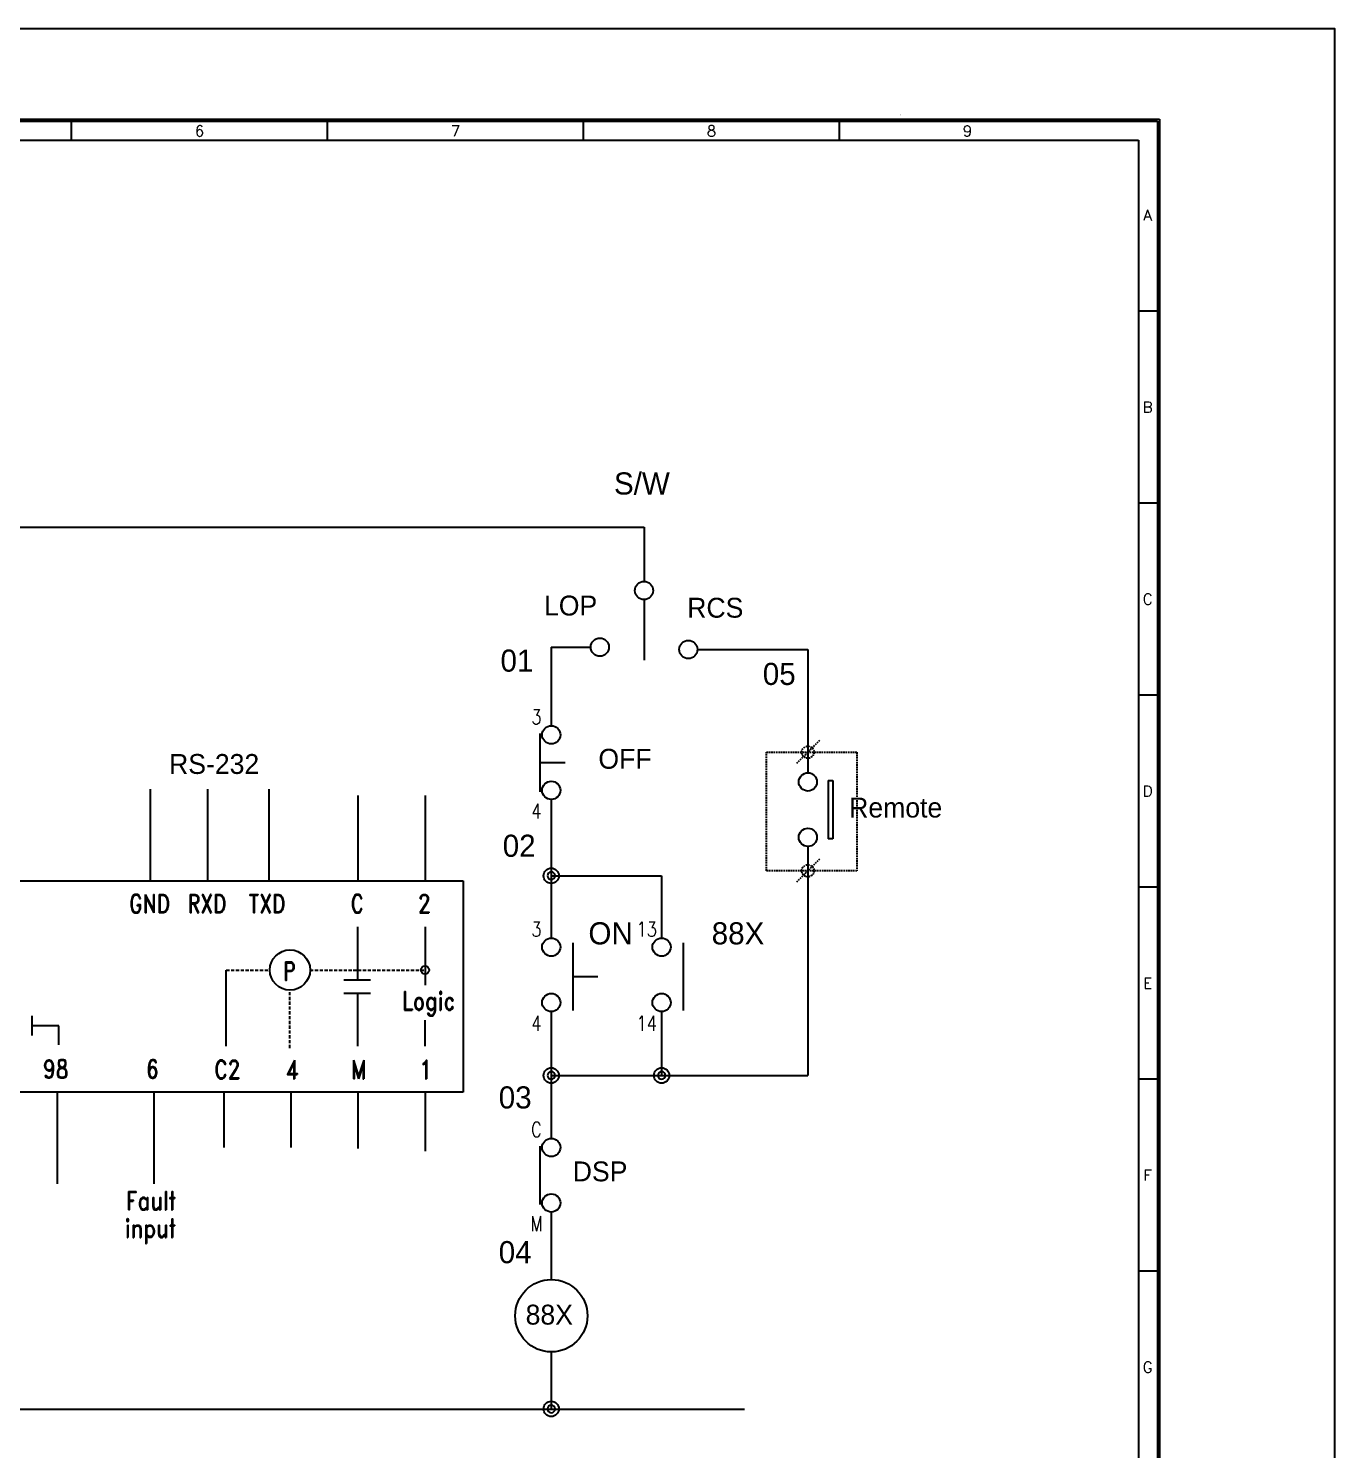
# Model space of a CAD drawing. Header units: millimetres. Extents: x 25 to 865, y 44 to 1047.
# Drawn here: x 660.6 to 864.7, y 726.2 to 948.3 of the extents above; entities that cross this region are included whole.
import ezdxf
from ezdxf.enums import TextEntityAlignment as Align

# ---------------------------------------------------------------- set-up
doc = ezdxf.new("R2010")
doc.units = ezdxf.units.MM
doc.linetypes.add('DASHED', pattern=[0.75, 0.5, -0.25])
doc.linetypes.add('HIDDEN', pattern=[0.375, 0.25, -0.125])
for name, color, linetype in [('20', 2, 'Continuous'), ('30', 3, 'Continuous'), ('4', 133, 'Continuous'), ('70', 7, 'Continuous'), ('ASHADE', 7, 'Continuous')]:
    doc.layers.add(name, color=color, linetype=linetype)
doc.styles.add('ghs', font='NGULIM.TTF')
doc.styles.add('SD', font='ROMAND.shx', dxfattribs={"width": 0.8})
doc.styles.add('SIMPLEX', font='SIMPLEX')

msp = doc.modelspace()

# ---------------------------------------------------------------- linework, layer by layer
for p, q in [((756.794, 859.024), (756.794, 849.548)), ((782.396, 851.233), (782.396, 831.964)), ((785.564, 830.766), (786.304, 830.766)), ((786.304, 830.766), (786.304, 821.654)), ((786.304, 821.654), (785.564, 821.654)), ((782.396, 820.455), (782.396, 784.669)), ((622.738, 815.061), (728.545, 815.061)), ((728.545, 815.061), (728.545, 782.066)), ((712.072, 799.578), (712.072, 807.901)), ((722.572, 807.901), (722.572, 798.758)), ((714.062, 799.578), (709.862, 799.578)), ((714.062, 797.478), (709.862, 797.478)), ((712.072, 789.226), (712.072, 797.478)), ((661.179, 790.893), (661.179, 793.967)), ((712.072, 789.226), (712.072, 793.315)), ((722.572, 789.226), (722.572, 793.315)), ((665.379, 792.414), (661.179, 792.414)), ((665.379, 789.45), (665.379, 792.414)), ((728.545, 782.066), (622.738, 782.066))]:
    msp.add_line(p, q)
at = {"linetype": 'HIDDEN'}
for p, q in [((784.229, 837.017), (780.563, 833.35)), ((784.229, 818.488), (780.563, 814.822))]:
    msp.add_line(p, q, dxfattribs=at)
at = {"color": 1, "linetype": 'DASHED'}
for p, q in [((691.525, 801.149), (698.328, 801.149)), ((704.616, 801.149), (722.572, 801.149))]:
    msp.add_line(p, q, dxfattribs=at)
at = {"color": 1}
msp.add_line((691.525, 789.226), (691.525, 801.149), dxfattribs=at)
at = {"linetype": 'DASHED'}
msp.add_line((701.472, 788.963), (701.472, 798.005), dxfattribs=at)
msp.add_lwpolyline([(24.775, 948.27), (864.691, 948.27), (864.691, 367.232), (24.775, 367.232)], close=True)
at = {"color": 2, "linetype": 'HIDDEN'}
msp.add_lwpolyline([(775.915, 835.183), (790.067, 835.183), (790.067, 816.655), (775.915, 816.655)], close=True, dxfattribs=at)
at = {"linetype": 'HIDDEN'}
for centre in [(782.396, 835.183), (782.396, 816.655)]:
    msp.add_circle(centre, 0.95, dxfattribs=at)
at = {"color": 1}
msp.add_circle((701.472, 801.149), 3.144, dxfattribs=at)
msp.add_circle((722.572, 801.149), 0.651)
at = {"layer": '20', "color": 7}
for p, q in [((460.635, 930.798), (834.035, 930.798)), ((834.035, 930.798), (834.035, 692.098))]:
    msp.add_line(p, q, dxfattribs=at)
at = {"layer": '30', "color": 7}
for p, q in [((667.335, 930.798), (667.335, 934.098)), ((707.335, 930.798), (707.335, 934.098)), ((747.335, 930.798), (747.335, 934.098)), ((787.335, 930.798), (787.335, 934.098)), ((837.335, 904.098), (834.035, 904.098)), ((837.335, 874.098), (834.035, 874.098)), ((837.335, 844.098), (834.035, 844.098)), ((837.335, 814.098), (834.035, 814.098)), ((837.335, 784.098), (834.035, 784.098)), ((837.335, 754.098), (834.035, 754.098))]:
    msp.add_line(p, q, dxfattribs=at)
at = {"layer": '4', "color": 0}
for p, q in [((742.294, 851.595), (748.472, 851.595)), ((765.135, 851.233), (782.396, 851.233)), ((742.294, 815.87), (759.534, 815.87)), ((742.294, 784.669), (782.396, 784.669)), ((611.038, 732.523), (772.513, 732.523))]:
    msp.add_line(p, q, dxfattribs=at)
for centre in [(742.294, 815.87), (742.294, 784.669), (759.534, 784.669), (742.294, 732.577)]:
    msp.add_circle(centre, 1.2, dxfattribs=at)
at = {"layer": '70', "color": 7}
for p, q in [((457.335, 934.098), (837.335, 934.098)), ((457.635, 933.798), (837.035, 933.798)), ((837.035, 933.798), (837.035, 664.398)), ((837.335, 934.098), (837.335, 664.098))]:
    msp.add_line(p, q, dxfattribs=at)
msp.add_solid([(796.794, 934.71), (796.854, 934.71), (796.824, 934.89)], dxfattribs=at)
at = {"layer": 'ASHADE', "ltscale": 2}
for p, q in [((595.026, 870.345), (756.794, 870.345)), ((756.794, 870.345), (756.794, 861.869)), ((742.294, 851.595), (742.294, 839.313)), ((740.53, 838.115), (740.53, 829.003)), ((740.53, 833.559), (744.453, 833.559)), ((785.564, 830.766), (785.564, 821.654)), ((786.304, 830.766), (786.304, 821.654)), ((679.626, 829.425), (679.626, 815.061)), ((688.606, 829.425), (688.606, 815.061)), ((698.178, 829.425), (698.178, 815.061)), ((712.072, 828.43), (712.072, 815.061)), ((722.572, 828.43), (722.572, 815.061)), ((742.294, 827.804), (742.294, 806.152)), ((759.534, 815.87), (759.534, 806.152)), ((745.648, 805.412), (745.648, 794.85)), ((762.888, 805.412), (762.888, 794.85)), ((745.648, 800.131), (749.57, 800.131)), ((742.294, 794.643), (742.294, 777.6)), ((742.294, 794.287), (742.294, 774.846)), ((759.534, 794.643), (759.534, 784.669)), ((759.534, 794.287), (759.534, 784.669)), ((665.16, 767.721), (665.16, 782.066)), ((680.256, 767.721), (680.256, 782.066)), ((691.211, 773.44), (691.211, 782.066)), ((701.647, 773.44), (701.647, 782.066)), ((712.084, 782.066), (712.084, 773.252)), ((722.584, 782.066), (722.584, 779.306)), ((722.584, 781.995), (722.584, 772.868)), ((740.53, 773.647), (740.53, 764.535)), ((742.294, 763.488), (742.294, 752.786)), ((742.294, 741.483), (742.294, 732.577))]:
    msp.add_line(p, q, dxfattribs=at)
for centre, radius in [((756.794, 860.447), 1.422), ((749.894, 851.595), 1.422), ((763.713, 851.233), 1.422), ((742.294, 837.891), 1.422), ((742.294, 829.227), 1.422), ((782.396, 830.542), 1.422), ((782.396, 821.878), 1.422), ((742.294, 804.729), 1.422), ((759.534, 804.729), 1.422), ((742.294, 796.065), 1.422), ((759.534, 796.065), 1.422), ((742.294, 773.423), 1.422), ((742.294, 764.759), 1.422), ((742.308, 747.134), 5.651)]:
    msp.add_circle(centre, radius, dxfattribs=at)
for centre, start, end in [((742.294, 815.87), 0, 180), ((742.294, 815.87), 180, 0), ((742.294, 784.669), 0, 180), ((742.294, 784.669), 180, 0), ((759.534, 784.669), 0, 180), ((759.534, 784.669), 180, 0), ((742.294, 732.577), 0, 180), ((742.294, 732.577), 180, 0)]:
    msp.add_arc(centre, 0.593, start, end, dxfattribs=at)

# ---------------------------------------------------------------- texts
at = {"color": 7, "linetype": 'Continuous', "style": 'SD', "width": 0.8}
for s, height, p in [('3', 2.322, (739.978, 840.694)), ('4', 2.322, (739.978, 825.971)), ('GND', 2.903, (679.527, 811.521)), ('RXD', 2.903, (688.506, 811.521)), ('TXD', 2.903, (697.866, 811.521)), ('C', 2.903, (711.973, 811.521)), ('2', 2.903, (722.473, 811.521)), ('3', 2.322, (739.978, 807.533)), ('13', 2.3224, (757.218, 807.533)), ('P', 2.903, (701.372, 800.962)), ('Logic', 2.903, (723.124, 795.855)), ('4', 2.322, (739.978, 792.809)), ('14', 2.3224, (757.218, 792.809)), ('98', 2.903, (664.88, 785.686)), ('6', 2.903, (679.976, 785.686)), ('C2', 2.903, (691.68, 785.601)), ('4', 2.903, (701.802, 785.601)), ('M', 2.903, (712.195, 785.601)), ('1', 2.903, (722.695, 785.601)), ('C', 2.322, (739.978, 776.226)), ('M', 2.322, (739.978, 761.503))]:
    msp.add_text(s, height=height, dxfattribs=at).set_placement(p, align=Align.MIDDLE)
at = {"color": 1, "linetype": 'Continuous', "style": 'SD', "width": 0.8}
for s, p in [('Fault', (679.733, 765.107)), ('input', (679.646, 760.335))]:
    msp.add_text(s, height=2.903, dxfattribs=at).set_placement(p, align=Align.MIDDLE)
at = {"layer": '30', "color": 7, "style": 'SIMPLEX'}
for s, p in [('6', (687.335, 932.252)), ('7', (727.335, 932.252)), ('8', (767.335, 932.252)), ('9', (807.335, 932.252)), ('A', (835.485, 919.098)), ('B', (835.485, 889.098)), ('C', (835.485, 859.098)), ('D', (835.485, 829.098)), ('E', (835.485, 799.098)), ('F', (835.485, 769.098)), ('G', (835.485, 739.098))]:
    msp.add_text(s, height=1.7, dxfattribs=at).set_placement(p, align=Align.MIDDLE)
at = {"layer": 'ASHADE', "ltscale": 2, "style": 'ghs'}
for s, height, p in [('S/W ', 3.4566, (752.095, 875.443)), ('LOP', 3.1067, (741.166, 856.542)), ('RCS', 3.1067, (763.542, 856.2)), ('RS-232', 3.1067, (682.579, 831.787)), ('OFF', 3.1067, (749.663, 832.6)), ('Remote', 3.1067, (788.846, 824.976)), ('ON', 3.4566, (748.104, 805.155)), ('88X', 3.4566, (767.368, 805.155)), ('DSP', 3.1067, (745.655, 768.132)), ('88X', 3.1067, (738.292, 745.748))]:
    msp.add_text(s, height=height, dxfattribs=at).set_placement(p)
at = {"layer": 'ASHADE', "color": 3, "ltscale": 2, "style": 'ghs'}
for s, p in [('01', (734.366, 847.763)), ('05', (775.35, 845.689)), ('02', (734.713, 818.835)), ('03', (734.088, 779.516)), ('04', (734.088, 755.336))]:
    msp.add_text(s, height=3.4566, dxfattribs=at).set_placement(p)

doc.saveas('drawing.dxf')
